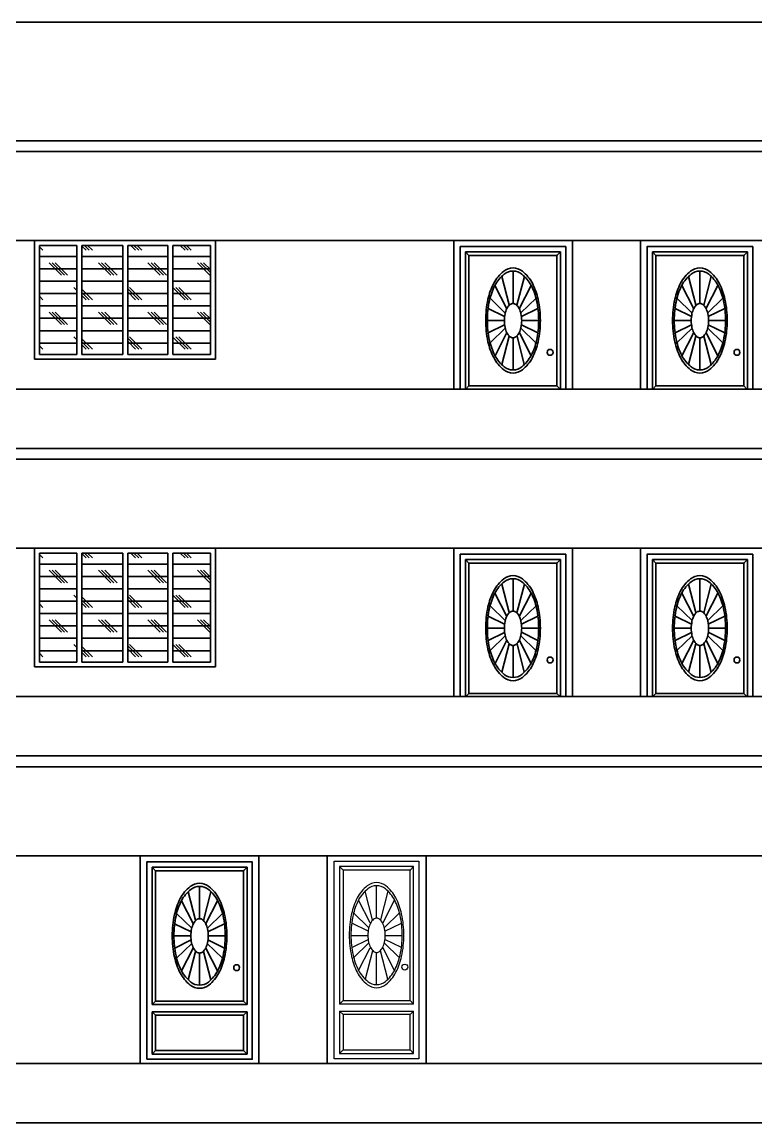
# Model space of a CAD drawing. Header units: metres. Extents: x 6102588 to 6102903, y -6660468 to -6660379.
# Drawn here: x 6102736.27 to 6102743.69, y -6660403.84 to -6660392.71 of the extents above; entities that cross this region are included whole.
import ezdxf

# ---------------------------------------------------------------- set-up
doc = ezdxf.new("R2010")
doc.units = ezdxf.units.M
doc.header["$LTSCALE"] = 500
doc.header["$MEASUREMENT"] = 0
doc.layers.get('0').update_dxf_attribs({"linetype": 'CONTINUOUS'})

# ---------------------------------------------------------------- blocks, each defined once
blk = doc.blocks.new('Door - Fancy 36 in.')
for p, q in [((33.75, 81.75), (2.25, 81.75)), ((2.25, 81.75), (2.25, 23.25)), ((2.25, 81.75), (3.75, 80.25)), ((32.25, 80.25), (3.75, 80.25)), ((3.75, 80.25), (3.75, 24.75)), ((32.25, 80.25), (33.75, 81.75)), ((32.25, 24.75), (32.25, 80.25)), ((33.75, 23.25), (33.75, 81.75)), ((16.29, 59.16), (13.17, 71.32)), ((18, 59.82), (18, 73.59)), ((22.83, 71.32), (19.68, 59.05)), ((15.29, 57.79), (10.3, 67.49)), ((20.69, 57.74), (25.7, 67.49)), ((8.21, 62.03), (14.66, 55.75)), ((27.79, 62.03), (21.36, 55.78)), ((14.42, 54.24), (7.4, 57.66)), ((21.55, 54.23), (28.6, 57.66)), ((7.02, 52.5), (14.35, 52.5)), ((21.68, 52.5), (28.93, 52.5)), ((7.41, 47.35), (14.43, 50.76)), ((14.67, 49.25), (8.24, 42.99)), ((10.34, 37.58), (15.29, 47.22)), ((25.66, 37.58), (20.69, 47.27)), ((21.3, 49.29), (27.76, 42.99)), ((28.59, 47.35), (21.54, 50.78)), ((16.31, 45.91), (13.2, 33.8)), ((18, 31.55), (18, 45.2)), ((22.8, 33.8), (19.69, 45.91)), ((3.75, 24.75), (2.25, 23.25)), ((3.75, 24.75), (32.25, 24.75)), ((32.25, 24.75), (32.24, 24.77)), ((33.75, 23.25), (32.25, 24.75)), ((33.75, 23.25), (2.25, 23.25)), ((2.25, 20.25), (33.75, 20.25)), ((2.25, 20.25), (2.25, 2.25)), ((2.25, 20.25), (3.75, 18.75)), ((32.25, 18.75), (3.75, 18.75)), ((3.75, 18.75), (3.75, 3.75)), ((32.25, 18.75), (33.75, 20.25)), ((32.25, 3.75), (32.25, 18.75)), ((33.75, 2.25), (33.75, 20.25)), ((3.75, 3.75), (2.25, 2.25)), ((2.25, 2.25), (33.75, 2.25)), ((3.75, 3.75), (32.25, 3.75)), ((33.75, 2.25), (32.25, 3.75))]:
    blk.add_line(p, q)
blk.add_lwpolyline([(0, 0), (0, 84), (36, 84), (36, 0)], close=True)
at = {"linetype": 'Continuous'}
for points in [[(18, 30.21, 0.169807), (21.97, 31.6, 0.105036), (26.22, 36.76, 0.066925), (28.66, 43.55, 0.05307), (29.63, 52.57, 0.05307), (28.66, 61.6, 0.066925), (26.22, 68.39, 0.105036), (21.97, 73.55, 0.169807), (18, 74.94, 0.169807), (14.03, 73.55, 0.105036), (9.78, 68.39, 0.066925), (7.34, 61.6, 0.05307), (6.37, 52.57, 0.05307), (7.34, 43.55, 0.066925), (9.78, 36.76, 0.105036), (14.03, 31.6, 0.169807)], [(18, 31.55, 0.169807), (21.73, 32.86, 0.105036), (25.73, 37.71, 0.066925), (28.02, 44.09, 0.05307), (28.93, 52.57, 0.05307), (28.02, 61.06, 0.066925), (25.73, 67.43, 0.105036), (21.73, 72.29, 0.169807), (18, 73.59, 0.169807), (14.27, 72.29, 0.105036), (10.27, 67.43, 0.066925), (7.98, 61.06, 0.05307), (7.07, 52.57, 0.05307), (7.98, 44.09, 0.066925), (10.27, 37.71, 0.105036), (14.27, 32.86, 0.169807)], [(18, 45.2, 0.173818), (19.25, 45.65, 0.104363), (20.6, 47.34, 0.065303), (21.38, 49.56, 0.051449), (21.68, 52.51, 0.051449), (21.38, 55.47, 0.065303), (20.6, 57.68, 0.104363), (19.25, 59.38, 0.173818), (18, 59.82, 0.173818), (16.75, 59.38, 0.104363), (15.4, 57.68, 0.065303), (14.62, 55.47, 0.051449), (14.32, 52.51, 0.051449), (14.62, 49.56, 0.065303), (15.4, 47.34, 0.104363), (16.75, 45.65, 0.173818)]]:
    blk.add_lwpolyline(points, format="xyb", close=True, dxfattribs=at)
blk.add_circle((30, 39), 1.25)
blk.add_point((32.25, 80.25))

msp = doc.modelspace()

# ---------------------------------------------------------------- hatches: boundary and pattern name
at = {"linetype": 'ByBlock', "lineweight": 35}
h = msp.add_hatch(dxfattribs=at)
h.set_pattern_fill('CORK', color=256)
h.set_pattern_definition([(0, (6096824.605, -6657351.70923), (0, 0.125), []), (135, (6096824.6675, -6657351.77173), (-0.25, -0.25), [0.176776696, -0.176776696]), (135, (6096824.69876, -6657351.77173), (-0.25, -0.25), [0.176776696, -0.176776696]), (135, (6096824.73, -6657351.77173), (-0.25, -0.25), [0.176776696, -0.176776696])])
h.paths.add_polyline_path([(6102736.82422, -6660394.97367), (6102736.44422, -6660394.97367), (6102736.44422, -6660396.07367), (6102736.82422, -6660396.07367)])
h.paths.add_polyline_path([(6102737.28765, -6660394.97367), (6102736.87422, -6660394.97367), (6102736.87422, -6660396.07367), (6102737.28765, -6660396.07367)])
h.paths.add_polyline_path([(6102737.33765, -6660396.07367), (6102737.74422, -6660396.07367), (6102737.74422, -6660394.97367), (6102737.33765, -6660394.97367)])
h.paths.add_polyline_path([(6102737.79422, -6660396.07367), (6102738.17422, -6660396.07367), (6102738.17422, -6660394.97367), (6102737.79422, -6660394.97367)])
h = msp.add_hatch(dxfattribs=at)
h.set_pattern_fill('CORK', color=256)
h.set_pattern_definition([(0, (6096824.605, -6657354.81923), (0, 0.125), []), (135, (6096824.6675, -6657354.88173), (-0.25, -0.25), [0.176776696, -0.176776696]), (135, (6096824.69876, -6657354.88173), (-0.25, -0.25), [0.176776696, -0.176776696]), (135, (6096824.73, -6657354.88173), (-0.25, -0.25), [0.176776696, -0.176776696])])
h.paths.add_polyline_path([(6102736.82422, -6660398.08367), (6102736.44422, -6660398.08367), (6102736.44422, -6660399.18367), (6102736.82422, -6660399.18367)])
h.paths.add_polyline_path([(6102737.28765, -6660398.08367), (6102736.87422, -6660398.08367), (6102736.87422, -6660399.18367), (6102737.28765, -6660399.18367)])
h.paths.add_polyline_path([(6102737.33765, -6660399.18367), (6102737.74422, -6660399.18367), (6102737.74422, -6660398.08367), (6102737.33765, -6660398.08367)])
h.paths.add_polyline_path([(6102737.79422, -6660399.18367), (6102738.17422, -6660399.18367), (6102738.17422, -6660398.08367), (6102737.79422, -6660398.08367)])

# ---------------------------------------------------------------- linework, layer by layer
for p, q in [((6102718.77539, -6660392.71367), (6102755.39539, -6660392.71367)), ((6102718.77539, -6660393.91367), (6102750.27349, -6660393.91367)), ((6102718.77539, -6660394.02367), (6102750.46539, -6660394.02367)), ((6102718.77539, -6660394.92367), (6102752.0355, -6660394.92367)), ((6102736.39422, -6660396.12367), (6102736.39422, -6660394.92367)), ((6102736.44422, -6660394.97367), (6102736.82422, -6660394.97367)), ((6102736.44422, -6660396.07367), (6102736.44422, -6660394.97367)), ((6102736.82422, -6660396.07367), (6102736.82422, -6660394.97367)), ((6102736.87422, -6660394.97367), (6102737.28765, -6660394.97367)), ((6102736.87422, -6660396.07367), (6102736.87422, -6660394.97367)), ((6102737.28765, -6660396.07367), (6102737.28765, -6660394.97367)), ((6102737.33765, -6660394.97367), (6102737.74422, -6660394.97367)), ((6102737.33765, -6660396.07367), (6102737.33765, -6660394.97367)), ((6102737.74422, -6660396.07367), (6102737.74422, -6660394.97367)), ((6102737.79422, -6660394.97367), (6102738.17422, -6660394.97367)), ((6102737.79422, -6660396.07367), (6102737.79422, -6660394.97367)), ((6102738.17422, -6660396.07367), (6102738.17422, -6660394.97367)), ((6102738.22422, -6660396.12367), (6102738.22422, -6660394.92367)), ((6102740.63539, -6660396.42367), (6102740.63539, -6660394.92367)), ((6102741.83539, -6660396.42367), (6102741.83539, -6660394.92367)), ((6102742.52539, -6660396.42367), (6102742.52539, -6660394.92367)), ((6102736.44422, -6660396.07367), (6102736.82422, -6660396.07367)), ((6102736.87422, -6660396.07367), (6102737.28765, -6660396.07367)), ((6102737.33765, -6660396.07367), (6102737.74422, -6660396.07367)), ((6102737.79422, -6660396.07367), (6102738.17422, -6660396.07367)), ((6102736.39422, -6660396.12367), (6102738.22422, -6660396.12367)), ((6102718.77539, -6660396.42367), (6102755.39539, -6660396.42367)), ((6102718.77539, -6660397.02367), (6102750.27349, -6660397.02367)), ((6102718.77539, -6660397.13367), (6102750.46539, -6660397.13367)), ((6102718.77539, -6660398.03367), (6102752.0355, -6660398.03367)), ((6102736.39422, -6660399.23367), (6102736.39422, -6660398.03367)), ((6102736.44422, -6660398.08367), (6102736.82422, -6660398.08367)), ((6102736.44422, -6660399.18367), (6102736.44422, -6660398.08367)), ((6102736.82422, -6660399.18367), (6102736.82422, -6660398.08367)), ((6102736.87422, -6660398.08367), (6102737.28765, -6660398.08367)), ((6102736.87422, -6660399.18367), (6102736.87422, -6660398.08367)), ((6102737.28765, -6660399.18367), (6102737.28765, -6660398.08367)), ((6102737.33765, -6660398.08367), (6102737.74422, -6660398.08367)), ((6102737.33765, -6660399.18367), (6102737.33765, -6660398.08367)), ((6102737.74422, -6660399.18367), (6102737.74422, -6660398.08367)), ((6102737.79422, -6660398.08367), (6102738.17422, -6660398.08367)), ((6102737.79422, -6660399.18367), (6102737.79422, -6660398.08367)), ((6102738.17422, -6660399.18367), (6102738.17422, -6660398.08367)), ((6102738.22422, -6660399.23367), (6102738.22422, -6660398.03367)), ((6102740.63539, -6660399.53367), (6102740.63539, -6660398.03367)), ((6102741.83539, -6660399.53367), (6102741.83539, -6660398.03367)), ((6102742.52539, -6660399.53367), (6102742.52539, -6660398.03367)), ((6102736.39422, -6660399.23367), (6102738.22422, -6660399.23367)), ((6102736.44422, -6660399.18367), (6102736.82422, -6660399.18367)), ((6102736.87422, -6660399.18367), (6102737.28765, -6660399.18367)), ((6102737.33765, -6660399.18367), (6102737.74422, -6660399.18367)), ((6102737.79422, -6660399.18367), (6102738.17422, -6660399.18367)), ((6102718.77539, -6660399.53367), (6102755.39539, -6660399.53367)), ((6102718.77539, -6660400.13367), (6102750.27349, -6660400.13367)), ((6102718.77539, -6660400.24367), (6102750.46539, -6660400.24367)), ((6102726.23539, -6660401.14367), (6102752.0355, -6660401.14367)), ((6102737.46539, -6660403.24367), (6102737.46539, -6660401.14367)), ((6102738.66539, -6660403.24367), (6102738.66539, -6660401.14367)), ((6102739.35539, -6660403.24367), (6102739.35539, -6660401.14367)), ((6102740.35539, -6660403.24367), (6102740.35539, -6660401.14367)), ((6102718.77539, -6660403.24367), (6102755.39539, -6660403.24367)), ((6102718.77539, -6660403.84367), (6102755.39539, -6660403.84367))]:
    msp.add_line(p, q, dxfattribs=at)
at = {"lineweight": 35}
for p, q in [((6102741.71475, -6660395.03757), (6102740.75371, -6660395.03757)), ((6102740.75371, -6660395.03757), (6102740.75371, -6660396.42367)), ((6102740.75371, -6660395.03757), (6102740.78935, -6660395.07321)), ((6102741.67911, -6660395.07321), (6102740.78935, -6660395.07321)), ((6102740.78935, -6660395.07321), (6102740.78935, -6660396.39189)), ((6102741.67911, -6660395.07321), (6102741.71475, -6660395.03757)), ((6102741.67911, -6660396.39189), (6102741.67911, -6660395.07321)), ((6102741.71475, -6660396.42367), (6102741.71475, -6660395.03757)), ((6102743.60475, -6660395.03757), (6102742.64371, -6660395.03757)), ((6102742.64371, -6660395.03757), (6102742.64371, -6660396.42367)), ((6102742.64371, -6660395.03757), (6102742.67935, -6660395.07321)), ((6102743.56911, -6660395.07321), (6102742.67935, -6660395.07321)), ((6102742.67935, -6660395.07321), (6102742.67935, -6660396.39189)), ((6102743.56911, -6660395.07321), (6102743.60475, -6660395.03757)), ((6102743.56911, -6660396.39189), (6102743.56911, -6660395.07321)), ((6102743.60475, -6660396.42367), (6102743.60475, -6660395.03757)), ((6102741.2347, -6660395.55853), (6102741.2347, -6660395.23141)), ((6102743.1247, -6660395.55853), (6102743.1247, -6660395.23141)), ((6102741.19409, -6660395.57438), (6102741.11989, -6660395.28539)), ((6102741.34951, -6660395.28539), (6102741.27468, -6660395.57684)), ((6102743.08409, -6660395.57438), (6102743.00989, -6660395.28539)), ((6102743.23951, -6660395.28539), (6102743.16468, -6660395.57684)), ((6102741.1702, -6660395.60693), (6102741.05181, -6660395.37639)), ((6102741.29861, -6660395.6081), (6102741.41759, -6660395.37639)), ((6102743.0602, -6660395.60693), (6102742.94181, -6660395.37639)), ((6102743.18861, -6660395.6081), (6102743.30759, -6660395.37639)), ((6102741.00203, -6660395.506), (6102741.1554, -6660395.65533)), ((6102741.46737, -6660395.506), (6102741.31463, -6660395.65473)), ((6102742.89203, -6660395.506), (6102743.0454, -6660395.65533)), ((6102743.35737, -6660395.506), (6102743.20463, -6660395.65473)), ((6102741.1496, -6660395.69111), (6102740.98276, -6660395.60989)), ((6102741.31913, -6660395.69144), (6102741.48665, -6660395.60989)), ((6102743.0396, -6660395.69111), (6102742.87276, -6660395.60989)), ((6102743.20913, -6660395.69144), (6102743.37665, -6660395.60989)), ((6102740.97375, -6660395.73255), (6102741.14799, -6660395.73255)), ((6102740.98317, -6660395.855), (6102741.14985, -6660395.77386)), ((6102741.48623, -6660395.855), (6102741.31871, -6660395.77344)), ((6102741.32217, -6660395.73255), (6102741.49431, -6660395.73255)), ((6102742.86375, -6660395.73255), (6102743.03799, -6660395.73255)), ((6102742.87317, -6660395.855), (6102743.03985, -6660395.77386)), ((6102743.37623, -6660395.855), (6102743.20871, -6660395.77344)), ((6102743.21217, -6660395.73255), (6102743.38431, -6660395.73255)), ((6102741.15547, -6660395.80969), (6102741.00274, -6660395.95841)), ((6102741.0527, -6660396.08697), (6102741.17027, -6660395.85803)), ((6102741.19447, -6660395.88924), (6102741.12059, -6660396.17697)), ((6102741.34881, -6660396.17697), (6102741.27492, -6660395.8892)), ((6102741.41671, -6660396.08697), (6102741.29854, -6660395.85685)), ((6102741.31315, -6660395.80893), (6102741.46667, -6660395.9584)), ((6102743.04547, -6660395.80969), (6102742.89274, -6660395.95841)), ((6102742.9427, -6660396.08697), (6102743.06027, -6660395.85803)), ((6102743.08447, -6660395.88924), (6102743.01059, -6660396.17697)), ((6102743.23881, -6660396.17697), (6102743.16492, -6660395.8892)), ((6102743.30671, -6660396.08697), (6102743.18854, -6660395.85685)), ((6102743.20315, -6660395.80893), (6102743.35667, -6660395.9584)), ((6102741.2347, -6660396.23026), (6102741.2347, -6660395.90593)), ((6102743.1247, -6660396.23026), (6102743.1247, -6660395.90593)), ((6102740.78935, -6660396.39189), (6102740.75757, -6660396.42367)), ((6102740.78935, -6660396.39189), (6102741.67911, -6660396.39189)), ((6102741.67911, -6660396.39189), (6102741.67886, -6660396.39142)), ((6102741.71089, -6660396.42367), (6102741.67911, -6660396.39189)), ((6102742.67935, -6660396.39189), (6102742.64757, -6660396.42367)), ((6102742.67935, -6660396.39189), (6102743.56911, -6660396.39189)), ((6102743.56911, -6660396.39189), (6102743.56886, -6660396.39142)), ((6102743.60089, -6660396.42367), (6102743.56911, -6660396.39189)), ((6102741.71475, -6660398.14757), (6102740.75371, -6660398.14757)), ((6102740.75371, -6660398.14757), (6102740.75371, -6660399.53367)), ((6102740.75371, -6660398.14757), (6102740.78935, -6660398.18321)), ((6102741.67911, -6660398.18321), (6102740.78935, -6660398.18321)), ((6102740.78935, -6660398.18321), (6102740.78935, -6660399.50189)), ((6102741.67911, -6660398.18321), (6102741.71475, -6660398.14757)), ((6102741.67911, -6660399.50189), (6102741.67911, -6660398.18321)), ((6102741.71475, -6660399.53367), (6102741.71475, -6660398.14757)), ((6102743.60475, -6660398.14757), (6102742.64371, -6660398.14757)), ((6102742.64371, -6660398.14757), (6102742.64371, -6660399.53367)), ((6102742.64371, -6660398.14757), (6102742.67935, -6660398.18321)), ((6102743.56911, -6660398.18321), (6102742.67935, -6660398.18321)), ((6102742.67935, -6660398.18321), (6102742.67935, -6660399.50189)), ((6102743.56911, -6660398.18321), (6102743.60475, -6660398.14757)), ((6102743.56911, -6660399.50189), (6102743.56911, -6660398.18321)), ((6102743.60475, -6660399.53367), (6102743.60475, -6660398.14757)), ((6102741.2347, -6660398.66853), (6102741.2347, -6660398.34141)), ((6102743.1247, -6660398.66853), (6102743.1247, -6660398.34141)), ((6102741.19409, -6660398.68438), (6102741.11989, -6660398.39539)), ((6102741.34951, -6660398.39539), (6102741.27468, -6660398.68684)), ((6102743.08409, -6660398.68438), (6102743.00989, -6660398.39539)), ((6102743.23951, -6660398.39539), (6102743.16468, -6660398.68684)), ((6102741.1702, -6660398.71693), (6102741.05181, -6660398.48639)), ((6102741.29861, -6660398.7181), (6102741.41759, -6660398.48639)), ((6102743.0602, -6660398.71693), (6102742.94181, -6660398.48639)), ((6102743.18861, -6660398.7181), (6102743.30759, -6660398.48639)), ((6102741.00203, -6660398.616), (6102741.1554, -6660398.76533)), ((6102741.46737, -6660398.616), (6102741.31463, -6660398.76473)), ((6102742.89203, -6660398.616), (6102743.0454, -6660398.76533)), ((6102743.35737, -6660398.616), (6102743.20463, -6660398.76473)), ((6102741.1496, -6660398.80111), (6102740.98276, -6660398.71989)), ((6102741.31913, -6660398.80144), (6102741.48665, -6660398.71989)), ((6102743.0396, -6660398.80111), (6102742.87276, -6660398.71989)), ((6102743.20913, -6660398.80144), (6102743.37665, -6660398.71989)), ((6102740.97375, -6660398.84255), (6102741.14799, -6660398.84255)), ((6102740.98317, -6660398.965), (6102741.14985, -6660398.88386)), ((6102741.48623, -6660398.965), (6102741.31871, -6660398.88344)), ((6102741.32217, -6660398.84255), (6102741.49431, -6660398.84255)), ((6102742.86375, -6660398.84255), (6102743.03799, -6660398.84255)), ((6102742.87317, -6660398.965), (6102743.03985, -6660398.88386)), ((6102743.37623, -6660398.965), (6102743.20871, -6660398.88344)), ((6102743.21217, -6660398.84255), (6102743.38431, -6660398.84255)), ((6102741.15547, -6660398.91969), (6102741.00274, -6660399.06841)), ((6102741.0527, -6660399.19697), (6102741.17027, -6660398.96803)), ((6102741.19447, -6660398.99924), (6102741.12059, -6660399.28697)), ((6102741.2347, -6660399.34026), (6102741.2347, -6660399.01593)), ((6102741.34881, -6660399.28697), (6102741.27492, -6660398.9992)), ((6102741.41671, -6660399.19697), (6102741.29854, -6660398.96685)), ((6102741.31315, -6660398.91893), (6102741.46667, -6660399.0684)), ((6102743.04547, -6660398.91969), (6102742.89274, -6660399.06841)), ((6102742.9427, -6660399.19697), (6102743.06027, -6660398.96803)), ((6102743.08447, -6660398.99924), (6102743.01059, -6660399.28697)), ((6102743.1247, -6660399.34026), (6102743.1247, -6660399.01593)), ((6102743.23881, -6660399.28697), (6102743.16492, -6660398.9992)), ((6102743.30671, -6660399.19697), (6102743.18854, -6660398.96685)), ((6102743.20315, -6660398.91893), (6102743.35667, -6660399.0684)), ((6102740.78935, -6660399.50189), (6102740.75757, -6660399.53367)), ((6102740.78935, -6660399.50189), (6102741.67911, -6660399.50189)), ((6102741.67911, -6660399.50189), (6102741.67886, -6660399.50142)), ((6102741.71089, -6660399.53367), (6102741.67911, -6660399.50189)), ((6102742.67935, -6660399.50189), (6102742.64757, -6660399.53367)), ((6102742.67935, -6660399.50189), (6102743.56911, -6660399.50189)), ((6102743.56911, -6660399.50189), (6102743.56886, -6660399.50142)), ((6102743.60089, -6660399.53367), (6102743.56911, -6660399.50189)), ((6102740.35539, -6660403.24367), (6102740.35539, -6660401.14367)), ((6102738.54475, -6660401.25756), (6102737.58371, -6660401.25756)), ((6102737.58371, -6660401.25756), (6102737.58371, -6660402.64752)), ((6102737.58371, -6660401.25756), (6102737.61935, -6660401.2932)), ((6102738.50911, -6660401.2932), (6102737.61935, -6660401.2932)), ((6102737.61935, -6660401.2932), (6102737.61935, -6660402.61188)), ((6102738.50911, -6660401.2932), (6102738.54475, -6660401.25756)), ((6102738.50911, -6660402.61188), (6102738.50911, -6660401.2932)), ((6102738.54475, -6660402.64752), (6102738.54475, -6660401.25756)), ((6102738.0647, -6660401.77852), (6102738.0647, -6660401.45141)), ((6102738.02409, -6660401.79438), (6102737.94989, -6660401.50539)), ((6102738.17951, -6660401.50539), (6102738.10468, -6660401.79683)), ((6102738.0002, -6660401.82693), (6102737.88181, -6660401.59638)), ((6102738.12861, -6660401.8281), (6102738.24759, -6660401.59638)), ((6102737.83203, -6660401.72599), (6102737.9854, -6660401.87533)), ((6102738.29737, -6660401.726), (6102738.14463, -6660401.87472)), ((6102737.9796, -6660401.91111), (6102737.81276, -6660401.82988)), ((6102738.14913, -6660401.91144), (6102738.31665, -6660401.82988)), ((6102737.80375, -6660401.95254), (6102737.97799, -6660401.95254)), ((6102737.81317, -6660402.075), (6102737.97985, -6660401.99385)), ((6102738.31623, -6660402.075), (6102738.14871, -6660401.99344)), ((6102738.15217, -6660401.95254), (6102738.32431, -6660401.95254)), ((6102737.98547, -6660402.02968), (6102737.83274, -6660402.1784)), ((6102737.8827, -6660402.30697), (6102738.00027, -6660402.07803)), ((6102738.02447, -6660402.10923), (6102737.95059, -6660402.39696)), ((6102738.0647, -6660402.45026), (6102738.0647, -6660402.12593)), ((6102738.17881, -6660402.39696), (6102738.10492, -6660402.1092)), ((6102738.24671, -6660402.30697), (6102738.12854, -6660402.07685)), ((6102738.14315, -6660402.02892), (6102738.29667, -6660402.1784)), ((6102737.61935, -6660402.61188), (6102737.58371, -6660402.64752)), ((6102738.54475, -6660402.64752), (6102737.58371, -6660402.64752)), ((6102737.61935, -6660402.61188), (6102738.50911, -6660402.61188)), ((6102738.50911, -6660402.61188), (6102738.50886, -6660402.61141)), ((6102738.54475, -6660402.64752), (6102738.50911, -6660402.61188)), ((6102737.58371, -6660402.7188), (6102738.54475, -6660402.7188)), ((6102737.58371, -6660402.7188), (6102737.58371, -6660403.14648)), ((6102737.58371, -6660402.7188), (6102737.61935, -6660402.75444)), ((6102738.50911, -6660402.75444), (6102737.61935, -6660402.75444)), ((6102737.61935, -6660402.75444), (6102737.61935, -6660403.11084)), ((6102738.50911, -6660402.75444), (6102738.54475, -6660402.7188)), ((6102738.50911, -6660403.11084), (6102738.50911, -6660402.75444)), ((6102738.54475, -6660403.14648), (6102738.54475, -6660402.7188)), ((6102737.61935, -6660403.11084), (6102737.58371, -6660403.14648)), ((6102737.61935, -6660403.11084), (6102738.50911, -6660403.11084)), ((6102738.54475, -6660403.14648), (6102738.50911, -6660403.11084)), ((6102737.58371, -6660403.14648), (6102738.54475, -6660403.14648))]:
    msp.add_line(p, q, dxfattribs=at)
for points in [[(6102740.70025, -6660396.42367), (6102740.70025, -6660394.98411), (6102741.76821, -6660394.98411), (6102741.76821, -6660396.42367)], [(6102742.59025, -6660396.42367), (6102742.59025, -6660394.98411), (6102743.65821, -6660394.98411), (6102743.65821, -6660396.42367)], [(6102740.70025, -6660399.53367), (6102740.70025, -6660398.09411), (6102741.76821, -6660398.09411), (6102741.76821, -6660399.53367)], [(6102742.59025, -6660399.53367), (6102742.59025, -6660398.09411), (6102743.65821, -6660398.09411), (6102743.65821, -6660399.53367)]]:
    msp.add_lwpolyline(points, dxfattribs=at)
at = {"linetype": 'Continuous', "lineweight": 35}
for points in [[(6102741.2347, -6660396.26217, 0.16980666), (6102741.32908, -6660396.22917, 0.10503567), (6102741.43002, -6660396.10653, 0.06692463), (6102741.4881, -6660395.94531, 0.05306965), (6102741.51093, -6660395.73078, 0.05306965), (6102741.4881, -6660395.51626, 0.06692463), (6102741.43002, -6660395.35504, 0.10503567), (6102741.32908, -6660395.2324, 0.16980666), (6102741.2347, -6660395.1994, 0.16980666), (6102741.14033, -6660395.2324, 0.10503567), (6102741.03938, -6660395.35504, 0.06692463), (6102740.98131, -6660395.51626, 0.05306965), (6102740.95848, -6660395.73078, 0.05306965), (6102740.98131, -6660395.94531, 0.06692463), (6102741.03938, -6660396.10653, 0.10503567), (6102741.14033, -6660396.22917, 0.16980666)], [(6102741.2347, -6660396.23026, 0.16980666), (6102741.3234, -6660396.19925, 0.10503567), (6102741.41828, -6660396.08399, 0.06692463), (6102741.47285, -6660395.93246, 0.05306965), (6102741.49431, -6660395.73084, 0.05306965), (6102741.47285, -6660395.52922, 0.06692463), (6102741.41828, -6660395.37769, 0.10503567), (6102741.3234, -6660395.26243, 0.16980666), (6102741.2347, -6660395.23141, 0.16980666), (6102741.146, -6660395.26243, 0.10503567), (6102741.05113, -6660395.37769, 0.06692463), (6102740.99655, -6660395.52922, 0.05306965), (6102740.97509, -6660395.73084, 0.05306965), (6102740.99655, -6660395.93246, 0.06692463), (6102741.05113, -6660396.08399, 0.10503567), (6102741.146, -6660396.19925, 0.16980666)], [(6102743.1247, -6660396.26217, 0.16980666), (6102743.21908, -6660396.22917, 0.10503567), (6102743.32002, -6660396.10653, 0.06692463), (6102743.3781, -6660395.94531, 0.05306965), (6102743.40093, -6660395.73078, 0.05306965), (6102743.3781, -6660395.51626, 0.06692463), (6102743.32002, -6660395.35504, 0.10503567), (6102743.21908, -6660395.2324, 0.16980666), (6102743.1247, -6660395.1994, 0.16980666), (6102743.03033, -6660395.2324, 0.10503567), (6102742.92938, -6660395.35504, 0.06692463), (6102742.87131, -6660395.51626, 0.05306965), (6102742.84848, -6660395.73078, 0.05306965), (6102742.87131, -6660395.94531, 0.06692463), (6102742.92938, -6660396.10653, 0.10503567), (6102743.03033, -6660396.22917, 0.16980666)], [(6102743.1247, -6660396.23026, 0.16980666), (6102743.2134, -6660396.19925, 0.10503567), (6102743.30828, -6660396.08399, 0.06692463), (6102743.36285, -6660395.93246, 0.05306965), (6102743.38431, -6660395.73084, 0.05306965), (6102743.36285, -6660395.52922, 0.06692463), (6102743.30828, -6660395.37769, 0.10503567), (6102743.2134, -6660395.26243, 0.16980666), (6102743.1247, -6660395.23141, 0.16980666), (6102743.036, -6660395.26243, 0.10503567), (6102742.94113, -6660395.37769, 0.06692463), (6102742.88655, -6660395.52922, 0.05306965), (6102742.86509, -6660395.73084, 0.05306965), (6102742.88655, -6660395.93246, 0.06692463), (6102742.94113, -6660396.08399, 0.10503567), (6102743.036, -6660396.19925, 0.16980666)], [(6102741.2347, -6660395.90593, 0.17381768), (6102741.26438, -6660395.8953, 0.10436263), (6102741.29655, -6660395.85506, 0.06530306), (6102741.31492, -6660395.80246, 0.0514495), (6102741.32217, -6660395.73223, 0.0514495), (6102741.31492, -6660395.662, 0.06530306), (6102741.29655, -6660395.6094, 0.10436263), (6102741.26438, -6660395.56916, 0.17381768), (6102741.2347, -6660395.55853, 0.17381768), (6102741.20503, -6660395.56916, 0.10436263), (6102741.17286, -6660395.6094, 0.06530306), (6102741.15448, -6660395.662, 0.0514495), (6102741.14724, -6660395.73223, 0.0514495), (6102741.15448, -6660395.80246, 0.06530306), (6102741.17286, -6660395.85506, 0.10436263), (6102741.20503, -6660395.8953, 0.17381768)], [(6102743.1247, -6660395.90593, 0.17381768), (6102743.15438, -6660395.8953, 0.10436263), (6102743.18655, -6660395.85506, 0.06530306), (6102743.20492, -6660395.80246, 0.0514495), (6102743.21217, -6660395.73223, 0.0514495), (6102743.20492, -6660395.662, 0.06530306), (6102743.18655, -6660395.6094, 0.10436263), (6102743.15438, -6660395.56916, 0.17381768), (6102743.1247, -6660395.55853, 0.17381768), (6102743.09503, -6660395.56916, 0.10436263), (6102743.06286, -6660395.6094, 0.06530306), (6102743.04448, -6660395.662, 0.0514495), (6102743.03724, -6660395.73223, 0.0514495), (6102743.04448, -6660395.80246, 0.06530306), (6102743.06286, -6660395.85506, 0.10436263), (6102743.09503, -6660395.8953, 0.17381768)], [(6102741.2347, -6660399.37217, 0.16980666), (6102741.32908, -6660399.33917, 0.10503567), (6102741.43002, -6660399.21653, 0.06692463), (6102741.4881, -6660399.05531, 0.05306965), (6102741.51093, -6660398.84078, 0.05306965), (6102741.4881, -6660398.62626, 0.06692463), (6102741.43002, -6660398.46504, 0.10503567), (6102741.32908, -6660398.3424, 0.16980666), (6102741.2347, -6660398.3094, 0.16980666), (6102741.14033, -6660398.3424, 0.10503567), (6102741.03938, -6660398.46504, 0.06692463), (6102740.98131, -6660398.62626, 0.05306965), (6102740.95848, -6660398.84078, 0.05306965), (6102740.98131, -6660399.05531, 0.06692463), (6102741.03938, -6660399.21653, 0.10503567), (6102741.14033, -6660399.33917, 0.16980666)], [(6102741.2347, -6660399.34026, 0.16980666), (6102741.3234, -6660399.30925, 0.10503567), (6102741.41828, -6660399.19399, 0.06692463), (6102741.47285, -6660399.04246, 0.05306965), (6102741.49431, -6660398.84084, 0.05306965), (6102741.47285, -6660398.63922, 0.06692463), (6102741.41828, -6660398.48769, 0.10503567), (6102741.3234, -6660398.37243, 0.16980666), (6102741.2347, -6660398.34141, 0.16980666), (6102741.146, -6660398.37243, 0.10503567), (6102741.05113, -6660398.48769, 0.06692463), (6102740.99655, -6660398.63922, 0.05306965), (6102740.97509, -6660398.84084, 0.05306965), (6102740.99655, -6660399.04246, 0.06692463), (6102741.05113, -6660399.19399, 0.10503567), (6102741.146, -6660399.30925, 0.16980666)], [(6102743.1247, -6660399.37217, 0.16980666), (6102743.21908, -6660399.33917, 0.10503567), (6102743.32002, -6660399.21653, 0.06692463), (6102743.3781, -6660399.05531, 0.05306965), (6102743.40093, -6660398.84078, 0.05306965), (6102743.3781, -6660398.62626, 0.06692463), (6102743.32002, -6660398.46504, 0.10503567), (6102743.21908, -6660398.3424, 0.16980666), (6102743.1247, -6660398.3094, 0.16980666), (6102743.03033, -6660398.3424, 0.10503567), (6102742.92938, -6660398.46504, 0.06692463), (6102742.87131, -6660398.62626, 0.05306965), (6102742.84848, -6660398.84078, 0.05306965), (6102742.87131, -6660399.05531, 0.06692463), (6102742.92938, -6660399.21653, 0.10503567), (6102743.03033, -6660399.33917, 0.16980666)], [(6102743.1247, -6660399.34026, 0.16980666), (6102743.2134, -6660399.30925, 0.10503567), (6102743.30828, -6660399.19399, 0.06692463), (6102743.36285, -6660399.04246, 0.05306965), (6102743.38431, -6660398.84084, 0.05306965), (6102743.36285, -6660398.63922, 0.06692463), (6102743.30828, -6660398.48769, 0.10503567), (6102743.2134, -6660398.37243, 0.16980666), (6102743.1247, -6660398.34141, 0.16980666), (6102743.036, -6660398.37243, 0.10503567), (6102742.94113, -6660398.48769, 0.06692463), (6102742.88655, -6660398.63922, 0.05306965), (6102742.86509, -6660398.84084, 0.05306965), (6102742.88655, -6660399.04246, 0.06692463), (6102742.94113, -6660399.19399, 0.10503567), (6102743.036, -6660399.30925, 0.16980666)], [(6102741.2347, -6660399.01593, 0.17381768), (6102741.26438, -6660399.0053, 0.10436263), (6102741.29655, -6660398.96506, 0.06530306), (6102741.31492, -6660398.91246, 0.0514495), (6102741.32217, -6660398.84223, 0.0514495), (6102741.31492, -6660398.772, 0.06530306), (6102741.29655, -6660398.7194, 0.10436263), (6102741.26438, -6660398.67916, 0.17381768), (6102741.2347, -6660398.66853, 0.17381768), (6102741.20503, -6660398.67916, 0.10436263), (6102741.17286, -6660398.7194, 0.06530306), (6102741.15448, -6660398.772, 0.0514495), (6102741.14724, -6660398.84223, 0.0514495), (6102741.15448, -6660398.91246, 0.06530306), (6102741.17286, -6660398.96506, 0.10436263), (6102741.20503, -6660399.0053, 0.17381768)], [(6102743.1247, -6660399.01593, 0.17381768), (6102743.15438, -6660399.0053, 0.10436263), (6102743.18655, -6660398.96506, 0.06530306), (6102743.20492, -6660398.91246, 0.0514495), (6102743.21217, -6660398.84223, 0.0514495), (6102743.20492, -6660398.772, 0.06530306), (6102743.18655, -6660398.7194, 0.10436263), (6102743.15438, -6660398.67916, 0.17381768), (6102743.1247, -6660398.66853, 0.17381768), (6102743.09503, -6660398.67916, 0.10436263), (6102743.06286, -6660398.7194, 0.06530306), (6102743.04448, -6660398.772, 0.0514495), (6102743.03724, -6660398.84223, 0.0514495), (6102743.04448, -6660398.91246, 0.06530306), (6102743.06286, -6660398.96506, 0.10436263), (6102743.09503, -6660399.0053, 0.17381768)], [(6102738.0647, -6660402.48217, 0.16980666), (6102738.15908, -6660402.44917, 0.10503567), (6102738.26002, -6660402.32653, 0.06692463), (6102738.3181, -6660402.16531, 0.05306965), (6102738.34093, -6660401.95078, 0.05306965), (6102738.3181, -6660401.73625, 0.06692463), (6102738.26002, -6660401.57503, 0.10503567), (6102738.15908, -6660401.4524, 0.16980666), (6102738.0647, -6660401.41939, 0.16980666), (6102737.97033, -6660401.4524, 0.10503567), (6102737.86938, -6660401.57503, 0.06692463), (6102737.81131, -6660401.73625, 0.05306965), (6102737.78848, -6660401.95078, 0.05306965), (6102737.81131, -6660402.16531, 0.06692463), (6102737.86938, -6660402.32653, 0.10503567), (6102737.97033, -6660402.44917, 0.16980666)], [(6102738.0647, -6660402.45026, 0.16980666), (6102738.1534, -6660402.41924, 0.10503567), (6102738.24828, -6660402.30398, 0.06692463), (6102738.30285, -6660402.15246, 0.05306965), (6102738.32431, -6660401.95084, 0.05306965), (6102738.30285, -6660401.74921, 0.06692463), (6102738.24828, -6660401.59769, 0.10503567), (6102738.1534, -6660401.48243, 0.16980666), (6102738.0647, -6660401.45141, 0.16980666), (6102737.976, -6660401.48243, 0.10503567), (6102737.88113, -6660401.59769, 0.06692463), (6102737.82655, -6660401.74921, 0.05306965), (6102737.80509, -6660401.95084, 0.05306965), (6102737.82655, -6660402.15246, 0.06692463), (6102737.88113, -6660402.30398, 0.10503567), (6102737.976, -6660402.41924, 0.16980666)], [(6102738.0647, -6660402.12593, 0.17381768), (6102738.09438, -6660402.11529, 0.10436263), (6102738.12655, -6660402.07505, 0.06530306), (6102738.14492, -6660402.02246, 0.0514495), (6102738.15217, -6660401.95223, 0.0514495), (6102738.14492, -6660401.882, 0.06530306), (6102738.12655, -6660401.8294, 0.10436263), (6102738.09438, -6660401.78916, 0.17381768), (6102738.0647, -6660401.77852, 0.17381768), (6102738.03503, -6660401.78916, 0.10436263), (6102738.00286, -6660401.8294, 0.06530306), (6102737.98448, -6660401.882, 0.0514495), (6102737.97724, -6660401.95223, 0.0514495), (6102737.98448, -6660402.02246, 0.06530306), (6102738.00286, -6660402.07505, 0.10436263), (6102738.03503, -6660402.11529, 0.17381768)]]:
    msp.add_lwpolyline(points, format="xyb", close=True, dxfattribs=at)
at = {"lineweight": 35}
msp.add_lwpolyline([(6102737.53025, -6660403.19994), (6102737.53025, -6660401.2041), (6102738.59821, -6660401.2041), (6102738.59821, -6660403.19994)], close=True, dxfattribs=at)
for centre in [(6102741.60927, -6660396.05331), (6102743.49927, -6660396.05331), (6102741.60927, -6660399.16331), (6102743.49927, -6660399.16331), (6102738.43927, -6660402.2733)]:
    msp.add_circle(centre, 0.0297, dxfattribs=at)
for p in [(6102741.67911, -6660395.07321), (6102743.56911, -6660395.07321), (6102741.67911, -6660398.18321), (6102743.56911, -6660398.18321), (6102738.50911, -6660401.2932)]:
    msp.add_point(p, dxfattribs=at)

# ---------------------------------------------------------------- block references
at = {"linetype": 'ByBlock', "lineweight": 30, "xscale": 0.0237600000000384, "yscale": 0.0237600000000384, "zscale": 0.0237600000000384}
msp.add_blockref('Door - Fancy 36 in.', (6102739.42706, -6660403.1941), dxfattribs=at)

doc.saveas('drawing.dxf')
